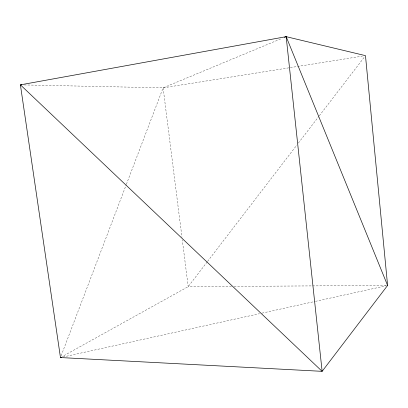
<?xml version="1.0" encoding="UTF-8"?>
<svg xmlns="http://www.w3.org/2000/svg" width="408" height="408" viewBox="0 0 408 408"><rect width="100%" height="100%" fill="white"/><g stroke="black" fill="none" stroke-linecap="round" stroke-linejoin="round"><path stroke-width="0.31" stroke-dasharray="2.04 1.53" d="M61.144 355.771L126.174 184.89M126.403 184.294L163.108 87.842L282.061 38.372M207.203 261.875L188.195 286.645L62.128 356.633M207.596 261.37L296.815 145.115M298.365 143.091L318.923 116.3M319.311 115.796L364.701 56.656M62.954 357.01L259.483 313.691M261.972 313.145L314.833 301.492M315.455 301.354L386.356 285.728M24.225 84.93L163.108 87.842L362.335 56.146M231.52 286.385L188.195 286.645L182.305 239.94M234.065 286.37L387.6 285.452M163.108 87.842L181.983 237.415"/><path stroke-width="0.61" d="M387.6 285.452L322.131 371.336L60.466 357.556L20.4 84.849L286.161 36.664L365.476 55.646L387.6 285.452L286.161 36.664L284.407 37.398M60.466 357.556L61.71 357.286M21.675 84.874L20.4 84.849L322.131 371.336L286.161 36.664"/></g></svg>
